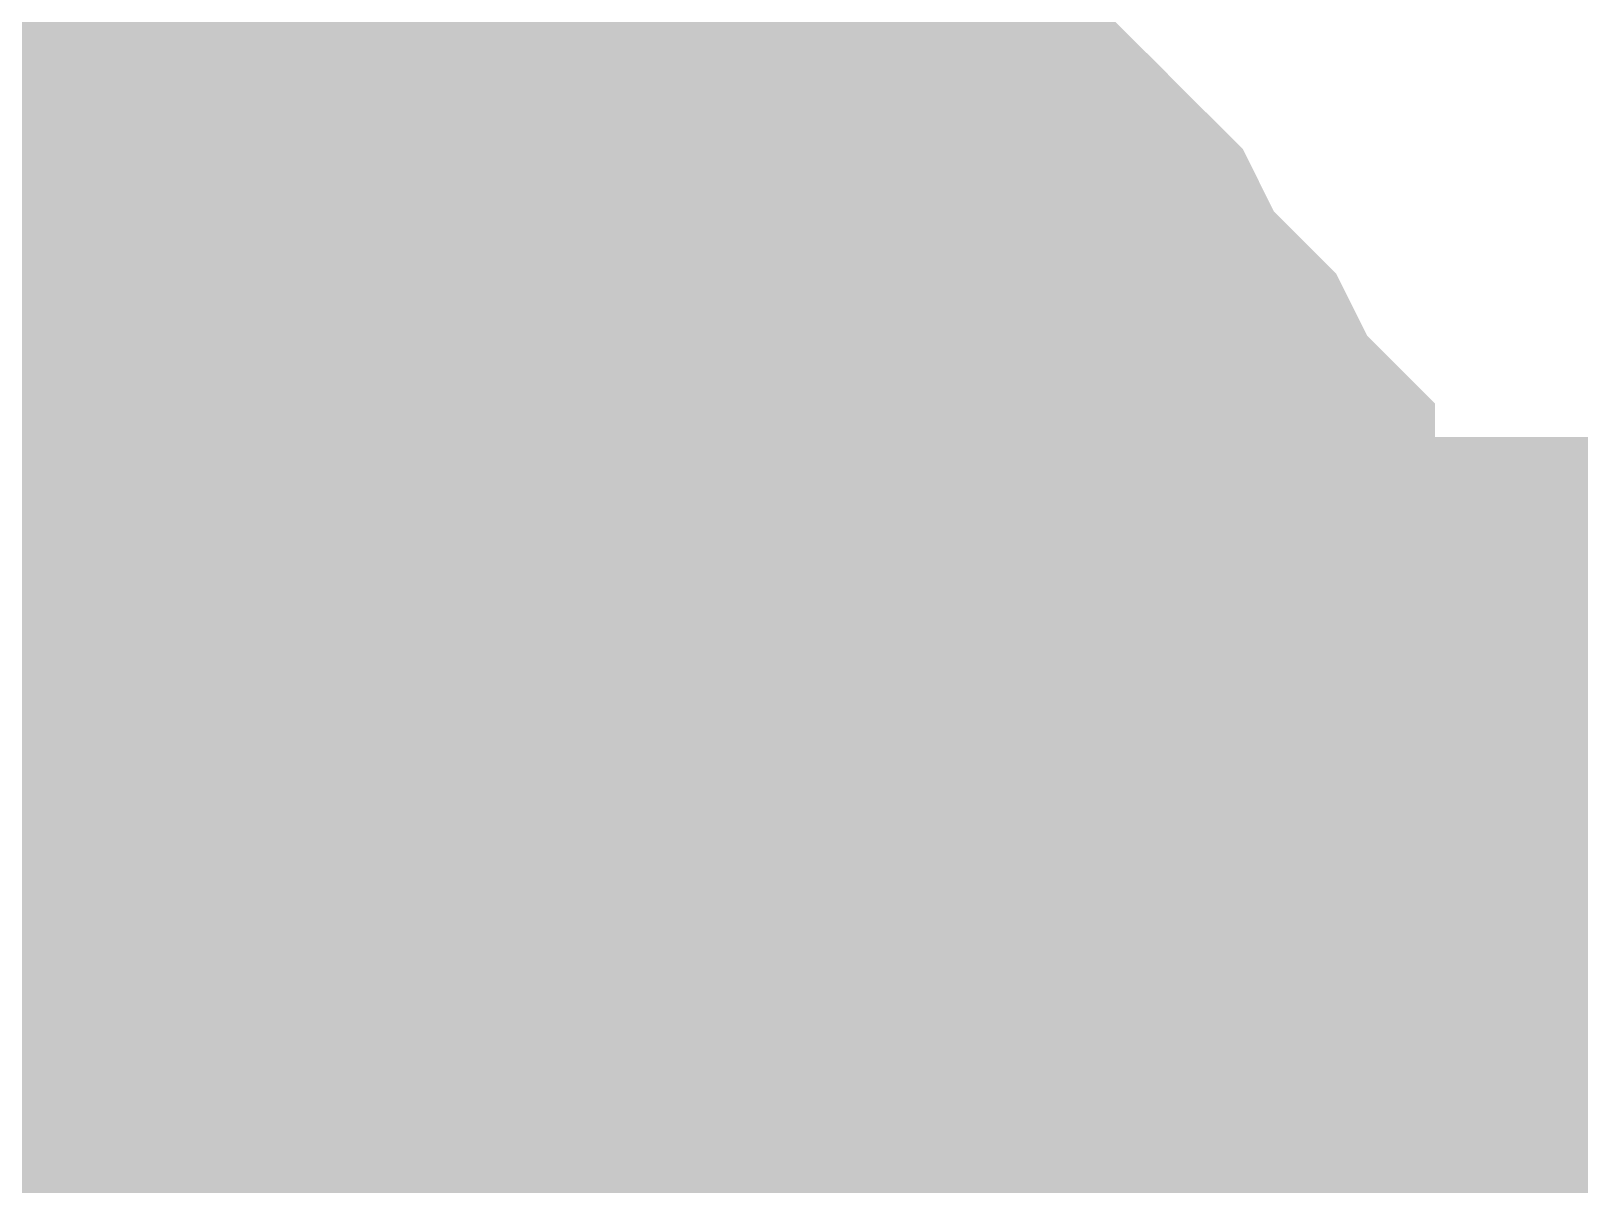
# Model space of a CAD drawing. Header units: inches. Extents: x 0 to 841, y 0 to 594.
# Drawn here: x 309.838 to 310.958, y 217.329 to 218.163 of the extents above; entities that cross this region are included whole.
import ezdxf

# ---------------------------------------------------------------- set-up
doc = ezdxf.new("R2010")
doc.units = ezdxf.units.IN
doc.layers.add('Sheet', color=255, linetype='Continuous')

msp = doc.modelspace()

# ---------------------------------------------------------------- linework, layer by layer
at = {"layer": 'Sheet'}
for points in [[(350.0049, 279.9984, 0.7493, 0.7493, 0), (332.5103, 279.9984, 0.7493, 0.7493, 0), (332.5103, 217.4946, 0.7493, 0.7493, 0), (310.0076, 217.4946, 0.7493, 0.7493, 0)], [(310.0076, 222.4805, 0.7493, 0.7493, 0), (310.0076, 217.4946, 0.7493, 0.7493, 0)], [(309.6483, 218.1683, 0.2997, 0.2997, 0), (309.6932, 218.1908, 0.2997, 0.2997, 0), (309.7156, 218.1908, 0.2997, 0.2997, 0), (309.7605, 218.2132, 0.2997, 0.2997, 0), (309.783, 218.2132, 0.2997, 0.2997, 0), (309.8279, 218.2357, 0.2997, 0.2997, 0), (309.8504, 218.2357, 0.2997, 0.2997, 0), (309.8953, 218.2582, 0.2997, 0.2997, 0), (309.9402, 218.2582, 0.2997, 0.2997, 0), (309.9627, 218.2582, 0.2997, 0.2997, 0), (310.0076, 218.2582, 0.2997, 0.2997, 0)], [(309.6483, 218.1683, 0.2997, 0.2997, 0), (309.6932, 218.1908, 0.2997, 0.2997, 0), (309.7156, 218.1908, 0.2997, 0.2997, 0), (309.7605, 218.2132, 0.2997, 0.2997, 0), (309.783, 218.2132, 0.2997, 0.2997, 0), (309.8279, 218.2357, 0.2997, 0.2997, 0), (309.8504, 218.2357, 0.2997, 0.2997, 0), (309.8953, 218.2582, 0.2997, 0.2997, 0), (309.9402, 218.2582, 0.2997, 0.2997, 0), (309.9627, 218.2582, 0.2997, 0.2997, 0), (310.0076, 218.2582, 0.2997, 0.2997, 0)], [(309.6483, 218.1683, 0.2997, 0.2997, 0), (309.6932, 218.1908, 0.2997, 0.2997, 0), (309.7156, 218.1908, 0.2997, 0.2997, 0), (309.7605, 218.2132, 0.2997, 0.2997, 0), (309.783, 218.2132, 0.2997, 0.2997, 0), (309.8279, 218.2357, 0.2997, 0.2997, 0), (309.8504, 218.2357, 0.2997, 0.2997, 0), (309.8953, 218.2582, 0.2997, 0.2997, 0), (309.9402, 218.2582, 0.2997, 0.2997, 0), (309.9627, 218.2582, 0.2997, 0.2997, 0), (310.0076, 218.2582, 0.2997, 0.2997, 0)], [(310.0076, 218.2582, 0.2997, 0.2997, 0), (310.0076, 218.2582, 0.2997, 0.2997, 0)], [(310.0076, 218.2582, 0.2997, 0.2997, 0), (310.0525, 218.2582, 0.2997, 0.2997, 0), (310.0974, 218.2582, 0.2997, 0.2997, 0), (310.1199, 218.2582, 0.2997, 0.2997, 0), (310.1648, 218.2357, 0.2997, 0.2997, 0), (310.2097, 218.2357, 0.2997, 0.2997, 0), (310.2322, 218.2132, 0.2997, 0.2997, 0), (310.2771, 218.2132, 0.2997, 0.2997, 0), (310.2995, 218.1908, 0.2997, 0.2997, 0), (310.3445, 218.1908, 0.2997, 0.2997, 0), (310.3669, 218.1683, 0.2997, 0.2997, 0), (310.4118, 218.1459, 0.2997, 0.2997, 0), (310.4343, 218.1234, 0.2997, 0.2997, 0), (310.4567, 218.101, 0.2997, 0.2997, 0), (310.5017, 218.0785, 0.2997, 0.2997, 0), (310.5241, 218.056, 0.2997, 0.2997, 0), (310.5466, 218.0336, 0.2997, 0.2997, 0), (310.569, 218.0111, 0.2997, 0.2997, 0), (310.5915, 217.9887, 0.2997, 0.2997, 0), (310.6139, 217.9437, 0.2997, 0.2997, 0), (310.6364, 217.9213, 0.2997, 0.2997, 0), (310.6589, 217.8988, 0.2997, 0.2997, 0), (310.6813, 217.8539, 0.2997, 0.2997, 0), (310.7038, 217.8314, 0.2997, 0.2997, 0), (310.7038, 217.7865, 0.2997, 0.2997, 0), (310.7262, 217.7641, 0.2997, 0.2997, 0), (310.7262, 217.7191, 0.2997, 0.2997, 0), (310.7487, 217.6967, 0.2997, 0.2997, 0), (310.7487, 217.6518, 0.2997, 0.2997, 0), (310.7711, 217.6069, 0.2997, 0.2997, 0), (310.7711, 217.5844, 0.2997, 0.2997, 0), (310.7711, 217.5395, 0.2997, 0.2997, 0), (310.7711, 217.4946, 0.2997, 0.2997, 0)], [(310.0076, 218.2582, 0.2997, 0.2997, 0), (310.0076, 218.2582, 0.2997, 0.2997, 0)], [(310.0076, 218.2582, 0.2997, 0.2997, 0), (310.0525, 218.2582, 0.2997, 0.2997, 0), (310.0974, 218.2582, 0.2997, 0.2997, 0), (310.1199, 218.2582, 0.2997, 0.2997, 0), (310.1648, 218.2357, 0.2997, 0.2997, 0), (310.2097, 218.2357, 0.2997, 0.2997, 0), (310.2322, 218.2132, 0.2997, 0.2997, 0), (310.2771, 218.2132, 0.2997, 0.2997, 0), (310.2995, 218.1908, 0.2997, 0.2997, 0), (310.3445, 218.1908, 0.2997, 0.2997, 0), (310.3669, 218.1683, 0.2997, 0.2997, 0), (310.4118, 218.1459, 0.2997, 0.2997, 0), (310.4343, 218.1234, 0.2997, 0.2997, 0), (310.4567, 218.101, 0.2997, 0.2997, 0), (310.5017, 218.0785, 0.2997, 0.2997, 0), (310.5241, 218.056, 0.2997, 0.2997, 0), (310.5466, 218.0336, 0.2997, 0.2997, 0), (310.569, 218.0111, 0.2997, 0.2997, 0), (310.5915, 217.9887, 0.2997, 0.2997, 0), (310.6139, 217.9437, 0.2997, 0.2997, 0), (310.6364, 217.9213, 0.2997, 0.2997, 0), (310.6589, 217.8988, 0.2997, 0.2997, 0), (310.6813, 217.8539, 0.2997, 0.2997, 0), (310.7038, 217.8314, 0.2997, 0.2997, 0), (310.7038, 217.7865, 0.2997, 0.2997, 0), (310.7262, 217.7641, 0.2997, 0.2997, 0), (310.7262, 217.7191, 0.2997, 0.2997, 0), (310.7487, 217.6967, 0.2997, 0.2997, 0), (310.7487, 217.6518, 0.2997, 0.2997, 0), (310.7711, 217.6069, 0.2997, 0.2997, 0), (310.7711, 217.5844, 0.2997, 0.2997, 0), (310.7711, 217.5395, 0.2997, 0.2997, 0), (310.7711, 217.4946, 0.2997, 0.2997, 0)], [(310.0076, 218.2582, 0.2997, 0.2997, 0), (310.0076, 218.2582, 0.2997, 0.2997, 0)], [(310.0076, 218.2582, 0.2997, 0.2997, 0), (310.0525, 218.2582, 0.2997, 0.2997, 0), (310.0974, 218.2582, 0.2997, 0.2997, 0), (310.1199, 218.2582, 0.2997, 0.2997, 0), (310.1648, 218.2357, 0.2997, 0.2997, 0), (310.2097, 218.2357, 0.2997, 0.2997, 0), (310.2322, 218.2132, 0.2997, 0.2997, 0), (310.2771, 218.2132, 0.2997, 0.2997, 0), (310.2995, 218.1908, 0.2997, 0.2997, 0), (310.3445, 218.1908, 0.2997, 0.2997, 0), (310.3669, 218.1683, 0.2997, 0.2997, 0), (310.4118, 218.1459, 0.2997, 0.2997, 0), (310.4343, 218.1234, 0.2997, 0.2997, 0), (310.4567, 218.101, 0.2997, 0.2997, 0), (310.5017, 218.0785, 0.2997, 0.2997, 0), (310.5241, 218.056, 0.2997, 0.2997, 0), (310.5466, 218.0336, 0.2997, 0.2997, 0), (310.569, 218.0111, 0.2997, 0.2997, 0), (310.5915, 217.9887, 0.2997, 0.2997, 0), (310.6139, 217.9437, 0.2997, 0.2997, 0), (310.6364, 217.9213, 0.2997, 0.2997, 0), (310.6589, 217.8988, 0.2997, 0.2997, 0), (310.6813, 217.8539, 0.2997, 0.2997, 0), (310.7038, 217.8314, 0.2997, 0.2997, 0), (310.7038, 217.7865, 0.2997, 0.2997, 0), (310.7262, 217.7641, 0.2997, 0.2997, 0), (310.7262, 217.7191, 0.2997, 0.2997, 0), (310.7487, 217.6967, 0.2997, 0.2997, 0), (310.7487, 217.6518, 0.2997, 0.2997, 0), (310.7711, 217.6069, 0.2997, 0.2997, 0), (310.7711, 217.5844, 0.2997, 0.2997, 0), (310.7711, 217.5395, 0.2997, 0.2997, 0), (310.7711, 217.4946, 0.2997, 0.2997, 0)], [(310.2771, 218.2132, 0.0991, 0.0991, 0), (310.2995, 218.1908, 0.0991, 0.0991, 0), (310.3445, 218.1908, 0.0991, 0.0991, 0), (310.3669, 218.1683, 0.0991, 0.0991, 0), (310.4118, 218.1459, 0.0991, 0.0991, 0), (310.4343, 218.1234, 0.0991, 0.0991, 0), (310.4567, 218.101, 0.0991, 0.0991, 0), (310.5017, 218.0785, 0.0991, 0.0991, 0), (310.5241, 218.056, 0.0991, 0.0991, 0), (310.5466, 218.0336, 0.0991, 0.0991, 0), (310.569, 218.0111, 0.0991, 0.0991, 0), (310.5915, 217.9887, 0.0991, 0.0991, 0), (310.6139, 217.9437, 0.0991, 0.0991, 0), (310.6364, 217.9213, 0.0991, 0.0991, 0), (310.6589, 217.8988, 0.0991, 0.0991, 0), (310.6813, 217.8539, 0.0991, 0.0991, 0), (310.7038, 217.8314, 0.0991, 0.0991, 0), (310.7038, 217.7865, 0.0991, 0.0991, 0), (310.7262, 217.7641, 0.0991, 0.0991, 0), (310.7262, 217.7191, 0.0991, 0.0991, 0), (310.7487, 217.6967, 0.0991, 0.0991, 0), (310.7487, 217.6518, 0.0991, 0.0991, 0), (310.7711, 217.6069, 0.0991, 0.0991, 0), (310.7711, 217.5844, 0.0991, 0.0991, 0), (310.7711, 217.5395, 0.0991, 0.0991, 0), (310.7711, 217.4946, 0.0991, 0.0991, 0)], [(310.2771, 218.2132, 0.0991, 0.0991, 0), (310.2995, 218.1908, 0.0991, 0.0991, 0), (310.3445, 218.1908, 0.0991, 0.0991, 0), (310.3669, 218.1683, 0.0991, 0.0991, 0), (310.4118, 218.1459, 0.0991, 0.0991, 0), (310.4343, 218.1234, 0.0991, 0.0991, 0), (310.4567, 218.101, 0.0991, 0.0991, 0), (310.5017, 218.0785, 0.0991, 0.0991, 0), (310.5241, 218.056, 0.0991, 0.0991, 0), (310.5466, 218.0336, 0.0991, 0.0991, 0), (310.569, 218.0111, 0.0991, 0.0991, 0), (310.5915, 217.9887, 0.0991, 0.0991, 0), (310.6139, 217.9437, 0.0991, 0.0991, 0), (310.6364, 217.9213, 0.0991, 0.0991, 0), (310.6589, 217.8988, 0.0991, 0.0991, 0), (310.6813, 217.8539, 0.0991, 0.0991, 0), (310.7038, 217.8314, 0.0991, 0.0991, 0), (310.7038, 217.7865, 0.0991, 0.0991, 0), (310.7262, 217.7641, 0.0991, 0.0991, 0), (310.7262, 217.7191, 0.0991, 0.0991, 0), (310.7487, 217.6967, 0.0991, 0.0991, 0), (310.7487, 217.6518, 0.0991, 0.0991, 0), (310.7711, 217.6069, 0.0991, 0.0991, 0), (310.7711, 217.5844, 0.0991, 0.0991, 0), (310.7711, 217.5395, 0.0991, 0.0991, 0), (310.7711, 217.4946, 0.0991, 0.0991, 0)], [(310.2771, 218.2132, 0.0991, 0.0991, 0), (310.2995, 218.1908, 0.0991, 0.0991, 0), (310.3445, 218.1908, 0.0991, 0.0991, 0), (310.3669, 218.1683, 0.0991, 0.0991, 0), (310.4118, 218.1459, 0.0991, 0.0991, 0), (310.4343, 218.1234, 0.0991, 0.0991, 0), (310.4567, 218.101, 0.0991, 0.0991, 0), (310.5017, 218.0785, 0.0991, 0.0991, 0), (310.5241, 218.056, 0.0991, 0.0991, 0), (310.5466, 218.0336, 0.0991, 0.0991, 0), (310.569, 218.0111, 0.0991, 0.0991, 0), (310.5915, 217.9887, 0.0991, 0.0991, 0), (310.6139, 217.9437, 0.0991, 0.0991, 0), (310.6364, 217.9213, 0.0991, 0.0991, 0), (310.6589, 217.8988, 0.0991, 0.0991, 0), (310.6813, 217.8539, 0.0991, 0.0991, 0), (310.7038, 217.8314, 0.0991, 0.0991, 0), (310.7038, 217.7865, 0.0991, 0.0991, 0), (310.7262, 217.7641, 0.0991, 0.0991, 0), (310.7262, 217.7191, 0.0991, 0.0991, 0), (310.7487, 217.6967, 0.0991, 0.0991, 0), (310.7487, 217.6518, 0.0991, 0.0991, 0), (310.7711, 217.6069, 0.0991, 0.0991, 0), (310.7711, 217.5844, 0.0991, 0.0991, 0), (310.7711, 217.5395, 0.0991, 0.0991, 0), (310.7711, 217.4946, 0.0991, 0.0991, 0)], [(309.6707, 217.8539, 0.2997, 0.2997, 0), (309.6932, 217.8764, 0.2997, 0.2997, 0), (309.7156, 217.8988, 0.2997, 0.2997, 0), (309.7381, 217.8988, 0.2997, 0.2997, 0), (309.7605, 217.9213, 0.2997, 0.2997, 0), (309.783, 217.9213, 0.2997, 0.2997, 0), (309.8055, 217.9437, 0.2997, 0.2997, 0), (309.8279, 217.9437, 0.2997, 0.2997, 0), (309.8279, 217.9662, 0.2997, 0.2997, 0), (309.8728, 217.9662, 0.2997, 0.2997, 0), (309.8953, 217.9662, 0.2997, 0.2997, 0), (309.9178, 217.9887, 0.2997, 0.2997, 0), (309.9402, 217.9887, 0.2997, 0.2997, 0), (309.9627, 217.9887, 0.2997, 0.2997, 0), (309.9851, 217.9887, 0.2997, 0.2997, 0), (310.0076, 217.9887, 0.2997, 0.2997, 0)], [(309.6707, 217.8539, 0.2997, 0.2997, 0), (309.6932, 217.8764, 0.2997, 0.2997, 0), (309.7156, 217.8988, 0.2997, 0.2997, 0), (309.7381, 217.8988, 0.2997, 0.2997, 0), (309.7605, 217.9213, 0.2997, 0.2997, 0), (309.783, 217.9213, 0.2997, 0.2997, 0), (309.8055, 217.9437, 0.2997, 0.2997, 0), (309.8279, 217.9437, 0.2997, 0.2997, 0), (309.8279, 217.9662, 0.2997, 0.2997, 0), (309.8728, 217.9662, 0.2997, 0.2997, 0), (309.8953, 217.9662, 0.2997, 0.2997, 0), (309.9178, 217.9887, 0.2997, 0.2997, 0), (309.9402, 217.9887, 0.2997, 0.2997, 0), (309.9627, 217.9887, 0.2997, 0.2997, 0), (309.9851, 217.9887, 0.2997, 0.2997, 0), (310.0076, 217.9887, 0.2997, 0.2997, 0)], [(309.6707, 217.8539, 0.2997, 0.2997, 0), (309.6932, 217.8764, 0.2997, 0.2997, 0), (309.7156, 217.8988, 0.2997, 0.2997, 0), (309.7381, 217.8988, 0.2997, 0.2997, 0), (309.7605, 217.9213, 0.2997, 0.2997, 0), (309.783, 217.9213, 0.2997, 0.2997, 0), (309.8055, 217.9437, 0.2997, 0.2997, 0), (309.8279, 217.9437, 0.2997, 0.2997, 0), (309.8279, 217.9662, 0.2997, 0.2997, 0), (309.8728, 217.9662, 0.2997, 0.2997, 0), (309.8953, 217.9662, 0.2997, 0.2997, 0), (309.9178, 217.9887, 0.2997, 0.2997, 0), (309.9402, 217.9887, 0.2997, 0.2997, 0), (309.9627, 217.9887, 0.2997, 0.2997, 0), (309.9851, 217.9887, 0.2997, 0.2997, 0), (310.0076, 217.9887, 0.2997, 0.2997, 0)], [(310.0076, 217.9887, 0.2997, 0.2997, 0), (310.0076, 217.9887, 0.2997, 0.2997, 0)], [(310.0076, 217.9887, 0.2997, 0.2997, 0), (310.03, 217.9887, 0.2997, 0.2997, 0), (310.0525, 217.9887, 0.2997, 0.2997, 0), (310.0974, 217.9887, 0.2997, 0.2997, 0), (310.1199, 217.9887, 0.2997, 0.2997, 0), (310.1423, 217.9662, 0.2997, 0.2997, 0), (310.1648, 217.9662, 0.2997, 0.2997, 0), (310.1872, 217.9662, 0.2997, 0.2997, 0), (310.2097, 217.9437, 0.2997, 0.2997, 0), (310.2322, 217.9437, 0.2997, 0.2997, 0), (310.2546, 217.9213, 0.2997, 0.2997, 0), (310.2771, 217.9213, 0.2997, 0.2997, 0), (310.2995, 217.8988, 0.2997, 0.2997, 0), (310.322, 217.8988, 0.2997, 0.2997, 0), (310.3445, 217.8764, 0.2997, 0.2997, 0), (310.3669, 217.8539, 0.2997, 0.2997, 0), (310.3669, 217.8539, 0.2997, 0.2997, 0), (310.3894, 217.8314, 0.2997, 0.2997, 0), (310.4118, 217.809, 0.2997, 0.2997, 0), (310.4343, 217.7865, 0.2997, 0.2997, 0), (310.4343, 217.7641, 0.2997, 0.2997, 0), (310.4567, 217.7416, 0.2997, 0.2997, 0), (310.4567, 217.7191, 0.2997, 0.2997, 0), (310.4792, 217.6967, 0.2997, 0.2997, 0), (310.4792, 217.6742, 0.2997, 0.2997, 0), (310.5017, 217.6742, 0.2997, 0.2997, 0), (310.5017, 217.6293, 0.2997, 0.2997, 0), (310.5017, 217.6069, 0.2997, 0.2997, 0), (310.5241, 217.5844, 0.2997, 0.2997, 0), (310.5241, 217.5619, 0.2997, 0.2997, 0), (310.5241, 217.5395, 0.2997, 0.2997, 0), (310.5241, 217.517, 0.2997, 0.2997, 0), (310.5241, 217.4946, 0.2997, 0.2997, 0)], [(310.0076, 217.9887, 0.2997, 0.2997, 0), (310.0076, 217.9887, 0.2997, 0.2997, 0)], [(310.0076, 217.9887, 0.2997, 0.2997, 0), (310.03, 217.9887, 0.2997, 0.2997, 0), (310.0525, 217.9887, 0.2997, 0.2997, 0), (310.0974, 217.9887, 0.2997, 0.2997, 0), (310.1199, 217.9887, 0.2997, 0.2997, 0), (310.1423, 217.9662, 0.2997, 0.2997, 0), (310.1648, 217.9662, 0.2997, 0.2997, 0), (310.1872, 217.9662, 0.2997, 0.2997, 0), (310.2097, 217.9437, 0.2997, 0.2997, 0), (310.2322, 217.9437, 0.2997, 0.2997, 0), (310.2546, 217.9213, 0.2997, 0.2997, 0), (310.2771, 217.9213, 0.2997, 0.2997, 0), (310.2995, 217.8988, 0.2997, 0.2997, 0), (310.322, 217.8988, 0.2997, 0.2997, 0), (310.3445, 217.8764, 0.2997, 0.2997, 0), (310.3669, 217.8539, 0.2997, 0.2997, 0), (310.3669, 217.8539, 0.2997, 0.2997, 0), (310.3894, 217.8314, 0.2997, 0.2997, 0), (310.4118, 217.809, 0.2997, 0.2997, 0), (310.4343, 217.7865, 0.2997, 0.2997, 0), (310.4343, 217.7641, 0.2997, 0.2997, 0), (310.4567, 217.7416, 0.2997, 0.2997, 0), (310.4567, 217.7191, 0.2997, 0.2997, 0), (310.4792, 217.6967, 0.2997, 0.2997, 0), (310.4792, 217.6742, 0.2997, 0.2997, 0), (310.5017, 217.6742, 0.2997, 0.2997, 0), (310.5017, 217.6293, 0.2997, 0.2997, 0), (310.5017, 217.6069, 0.2997, 0.2997, 0), (310.5241, 217.5844, 0.2997, 0.2997, 0), (310.5241, 217.5619, 0.2997, 0.2997, 0), (310.5241, 217.5395, 0.2997, 0.2997, 0), (310.5241, 217.517, 0.2997, 0.2997, 0), (310.5241, 217.4946, 0.2997, 0.2997, 0)], [(310.0076, 217.9887, 0.2997, 0.2997, 0), (310.0076, 217.9887, 0.2997, 0.2997, 0)], [(310.0076, 217.9887, 0.2997, 0.2997, 0), (310.03, 217.9887, 0.2997, 0.2997, 0), (310.0525, 217.9887, 0.2997, 0.2997, 0), (310.0974, 217.9887, 0.2997, 0.2997, 0), (310.1199, 217.9887, 0.2997, 0.2997, 0), (310.1423, 217.9662, 0.2997, 0.2997, 0), (310.1648, 217.9662, 0.2997, 0.2997, 0), (310.1872, 217.9662, 0.2997, 0.2997, 0), (310.2097, 217.9437, 0.2997, 0.2997, 0), (310.2322, 217.9437, 0.2997, 0.2997, 0), (310.2546, 217.9213, 0.2997, 0.2997, 0), (310.2771, 217.9213, 0.2997, 0.2997, 0), (310.2995, 217.8988, 0.2997, 0.2997, 0), (310.322, 217.8988, 0.2997, 0.2997, 0), (310.3445, 217.8764, 0.2997, 0.2997, 0), (310.3669, 217.8539, 0.2997, 0.2997, 0), (310.3669, 217.8539, 0.2997, 0.2997, 0), (310.3894, 217.8314, 0.2997, 0.2997, 0), (310.4118, 217.809, 0.2997, 0.2997, 0), (310.4343, 217.7865, 0.2997, 0.2997, 0), (310.4343, 217.7641, 0.2997, 0.2997, 0), (310.4567, 217.7416, 0.2997, 0.2997, 0), (310.4567, 217.7191, 0.2997, 0.2997, 0), (310.4792, 217.6967, 0.2997, 0.2997, 0), (310.4792, 217.6742, 0.2997, 0.2997, 0), (310.5017, 217.6742, 0.2997, 0.2997, 0), (310.5017, 217.6293, 0.2997, 0.2997, 0), (310.5017, 217.6069, 0.2997, 0.2997, 0), (310.5241, 217.5844, 0.2997, 0.2997, 0), (310.5241, 217.5619, 0.2997, 0.2997, 0), (310.5241, 217.5395, 0.2997, 0.2997, 0), (310.5241, 217.517, 0.2997, 0.2997, 0), (310.5241, 217.4946, 0.2997, 0.2997, 0)], [(309.783, 217.9213, 0.0991, 0.0991, 0), (309.8055, 217.9437, 0.0991, 0.0991, 0), (309.8279, 217.9437, 0.0991, 0.0991, 0), (309.8279, 217.9662, 0.0991, 0.0991, 0), (309.8728, 217.9662, 0.0991, 0.0991, 0), (309.8953, 217.9662, 0.0991, 0.0991, 0), (309.9178, 217.9887, 0.0991, 0.0991, 0), (309.9402, 217.9887, 0.0991, 0.0991, 0), (309.9627, 217.9887, 0.0991, 0.0991, 0), (309.9851, 217.9887, 0.0991, 0.0991, 0), (310.0076, 217.9887, 0.0991, 0.0991, 0)], [(309.783, 217.9213, 0.0991, 0.0991, 0), (309.8055, 217.9437, 0.0991, 0.0991, 0), (309.8279, 217.9437, 0.0991, 0.0991, 0), (309.8279, 217.9662, 0.0991, 0.0991, 0), (309.8728, 217.9662, 0.0991, 0.0991, 0), (309.8953, 217.9662, 0.0991, 0.0991, 0), (309.9178, 217.9887, 0.0991, 0.0991, 0), (309.9402, 217.9887, 0.0991, 0.0991, 0), (309.9627, 217.9887, 0.0991, 0.0991, 0), (309.9851, 217.9887, 0.0991, 0.0991, 0), (310.0076, 217.9887, 0.0991, 0.0991, 0)], [(309.783, 217.9213, 0.0991, 0.0991, 0), (309.8055, 217.9437, 0.0991, 0.0991, 0), (309.8279, 217.9437, 0.0991, 0.0991, 0), (309.8279, 217.9662, 0.0991, 0.0991, 0), (309.8728, 217.9662, 0.0991, 0.0991, 0), (309.8953, 217.9662, 0.0991, 0.0991, 0), (309.9178, 217.9887, 0.0991, 0.0991, 0), (309.9402, 217.9887, 0.0991, 0.0991, 0), (309.9627, 217.9887, 0.0991, 0.0991, 0), (309.9851, 217.9887, 0.0991, 0.0991, 0), (310.0076, 217.9887, 0.0991, 0.0991, 0)], [(310.0076, 217.9887, 0.0991, 0.0991, 0), (310.0076, 217.9887, 0.0991, 0.0991, 0)], [(310.0076, 217.9887, 0.0991, 0.0991, 0), (310.03, 217.9887, 0.0991, 0.0991, 0), (310.0525, 217.9887, 0.0991, 0.0991, 0), (310.0974, 217.9887, 0.0991, 0.0991, 0), (310.1199, 217.9887, 0.0991, 0.0991, 0), (310.1423, 217.9662, 0.0991, 0.0991, 0), (310.1648, 217.9662, 0.0991, 0.0991, 0), (310.1872, 217.9662, 0.0991, 0.0991, 0), (310.2097, 217.9437, 0.0991, 0.0991, 0), (310.2322, 217.9437, 0.0991, 0.0991, 0), (310.2546, 217.9213, 0.0991, 0.0991, 0), (310.2771, 217.9213, 0.0991, 0.0991, 0), (310.2995, 217.8988, 0.0991, 0.0991, 0), (310.322, 217.8988, 0.0991, 0.0991, 0), (310.3445, 217.8764, 0.0991, 0.0991, 0), (310.3669, 217.8539, 0.0991, 0.0991, 0), (310.3669, 217.8539, 0.0991, 0.0991, 0), (310.3894, 217.8314, 0.0991, 0.0991, 0), (310.4118, 217.809, 0.0991, 0.0991, 0), (310.4343, 217.7865, 0.0991, 0.0991, 0), (310.4343, 217.7641, 0.0991, 0.0991, 0), (310.4567, 217.7416, 0.0991, 0.0991, 0), (310.4567, 217.7191, 0.0991, 0.0991, 0), (310.4792, 217.6967, 0.0991, 0.0991, 0), (310.4792, 217.6742, 0.0991, 0.0991, 0), (310.5017, 217.6742, 0.0991, 0.0991, 0), (310.5017, 217.6293, 0.0991, 0.0991, 0), (310.5017, 217.6069, 0.0991, 0.0991, 0), (310.5241, 217.5844, 0.0991, 0.0991, 0), (310.5241, 217.5619, 0.0991, 0.0991, 0), (310.5241, 217.5395, 0.0991, 0.0991, 0), (310.5241, 217.517, 0.0991, 0.0991, 0), (310.5241, 217.4946, 0.0991, 0.0991, 0)], [(310.0076, 217.9887, 0.0991, 0.0991, 0), (310.0076, 217.9887, 0.0991, 0.0991, 0)], [(310.0076, 217.9887, 0.0991, 0.0991, 0), (310.03, 217.9887, 0.0991, 0.0991, 0), (310.0525, 217.9887, 0.0991, 0.0991, 0), (310.0974, 217.9887, 0.0991, 0.0991, 0), (310.1199, 217.9887, 0.0991, 0.0991, 0), (310.1423, 217.9662, 0.0991, 0.0991, 0), (310.1648, 217.9662, 0.0991, 0.0991, 0), (310.1872, 217.9662, 0.0991, 0.0991, 0), (310.2097, 217.9437, 0.0991, 0.0991, 0), (310.2322, 217.9437, 0.0991, 0.0991, 0), (310.2546, 217.9213, 0.0991, 0.0991, 0), (310.2771, 217.9213, 0.0991, 0.0991, 0), (310.2995, 217.8988, 0.0991, 0.0991, 0), (310.322, 217.8988, 0.0991, 0.0991, 0), (310.3445, 217.8764, 0.0991, 0.0991, 0), (310.3669, 217.8539, 0.0991, 0.0991, 0), (310.3669, 217.8539, 0.0991, 0.0991, 0), (310.3894, 217.8314, 0.0991, 0.0991, 0), (310.4118, 217.809, 0.0991, 0.0991, 0), (310.4343, 217.7865, 0.0991, 0.0991, 0), (310.4343, 217.7641, 0.0991, 0.0991, 0), (310.4567, 217.7416, 0.0991, 0.0991, 0), (310.4567, 217.7191, 0.0991, 0.0991, 0), (310.4792, 217.6967, 0.0991, 0.0991, 0), (310.4792, 217.6742, 0.0991, 0.0991, 0), (310.5017, 217.6742, 0.0991, 0.0991, 0), (310.5017, 217.6293, 0.0991, 0.0991, 0), (310.5017, 217.6069, 0.0991, 0.0991, 0), (310.5241, 217.5844, 0.0991, 0.0991, 0), (310.5241, 217.5619, 0.0991, 0.0991, 0), (310.5241, 217.5395, 0.0991, 0.0991, 0), (310.5241, 217.517, 0.0991, 0.0991, 0), (310.5241, 217.4946, 0.0991, 0.0991, 0)], [(310.0076, 217.9887, 0.0991, 0.0991, 0), (310.0076, 217.9887, 0.0991, 0.0991, 0)], [(310.0076, 217.9887, 0.0991, 0.0991, 0), (310.03, 217.9887, 0.0991, 0.0991, 0), (310.0525, 217.9887, 0.0991, 0.0991, 0), (310.0974, 217.9887, 0.0991, 0.0991, 0), (310.1199, 217.9887, 0.0991, 0.0991, 0), (310.1423, 217.9662, 0.0991, 0.0991, 0), (310.1648, 217.9662, 0.0991, 0.0991, 0), (310.1872, 217.9662, 0.0991, 0.0991, 0), (310.2097, 217.9437, 0.0991, 0.0991, 0), (310.2322, 217.9437, 0.0991, 0.0991, 0), (310.2546, 217.9213, 0.0991, 0.0991, 0), (310.2771, 217.9213, 0.0991, 0.0991, 0), (310.2995, 217.8988, 0.0991, 0.0991, 0), (310.322, 217.8988, 0.0991, 0.0991, 0), (310.3445, 217.8764, 0.0991, 0.0991, 0), (310.3669, 217.8539, 0.0991, 0.0991, 0), (310.3669, 217.8539, 0.0991, 0.0991, 0), (310.3894, 217.8314, 0.0991, 0.0991, 0), (310.4118, 217.809, 0.0991, 0.0991, 0), (310.4343, 217.7865, 0.0991, 0.0991, 0), (310.4343, 217.7641, 0.0991, 0.0991, 0), (310.4567, 217.7416, 0.0991, 0.0991, 0), (310.4567, 217.7191, 0.0991, 0.0991, 0), (310.4792, 217.6967, 0.0991, 0.0991, 0), (310.4792, 217.6742, 0.0991, 0.0991, 0), (310.5017, 217.6742, 0.0991, 0.0991, 0), (310.5017, 217.6293, 0.0991, 0.0991, 0), (310.5017, 217.6069, 0.0991, 0.0991, 0), (310.5241, 217.5844, 0.0991, 0.0991, 0), (310.5241, 217.5619, 0.0991, 0.0991, 0), (310.5241, 217.5395, 0.0991, 0.0991, 0), (310.5241, 217.517, 0.0991, 0.0991, 0), (310.5241, 217.4946, 0.0991, 0.0991, 0)], [(310.0076, 217.4946, 0.7493, 0.7493, 0), (305.022, 217.4946, 0.7493, 0.7493, 0)], [(310.5241, 217.4946, 0.2997, 0.2997, 0), (310.5241, 217.4721, 0.2997, 0.2997, 0), (310.5241, 217.4496, 0.2997, 0.2997, 0), (310.5241, 217.4047, 0.2997, 0.2997, 0), (310.5241, 217.3823, 0.2997, 0.2997, 0), (310.5017, 217.3598, 0.2997, 0.2997, 0), (310.5017, 217.3373, 0.2997, 0.2997, 0), (310.5017, 217.3149, 0.2997, 0.2997, 0), (310.4792, 217.2924, 0.2997, 0.2997, 0), (310.4792, 217.27, 0.2997, 0.2997, 0), (310.4567, 217.2475, 0.2997, 0.2997, 0), (310.4567, 217.225, 0.2997, 0.2997, 0), (310.4343, 217.2026, 0.2997, 0.2997, 0), (310.4343, 217.1801, 0.2997, 0.2997, 0), (310.4118, 217.1577, 0.2997, 0.2997, 0)], [(310.5241, 217.4946, 0.2997, 0.2997, 0), (310.5241, 217.4721, 0.2997, 0.2997, 0), (310.5241, 217.4496, 0.2997, 0.2997, 0), (310.5241, 217.4047, 0.2997, 0.2997, 0), (310.5241, 217.3823, 0.2997, 0.2997, 0), (310.5017, 217.3598, 0.2997, 0.2997, 0), (310.5017, 217.3373, 0.2997, 0.2997, 0), (310.5017, 217.3149, 0.2997, 0.2997, 0), (310.4792, 217.2924, 0.2997, 0.2997, 0), (310.4792, 217.27, 0.2997, 0.2997, 0), (310.4567, 217.2475, 0.2997, 0.2997, 0), (310.4567, 217.225, 0.2997, 0.2997, 0), (310.4343, 217.2026, 0.2997, 0.2997, 0), (310.4343, 217.1801, 0.2997, 0.2997, 0), (310.4118, 217.1577, 0.2997, 0.2997, 0)], [(310.5241, 217.4946, 0.2997, 0.2997, 0), (310.5241, 217.4721, 0.2997, 0.2997, 0), (310.5241, 217.4496, 0.2997, 0.2997, 0), (310.5241, 217.4047, 0.2997, 0.2997, 0), (310.5241, 217.3823, 0.2997, 0.2997, 0), (310.5017, 217.3598, 0.2997, 0.2997, 0), (310.5017, 217.3373, 0.2997, 0.2997, 0), (310.5017, 217.3149, 0.2997, 0.2997, 0), (310.4792, 217.2924, 0.2997, 0.2997, 0), (310.4792, 217.27, 0.2997, 0.2997, 0), (310.4567, 217.2475, 0.2997, 0.2997, 0), (310.4567, 217.225, 0.2997, 0.2997, 0), (310.4343, 217.2026, 0.2997, 0.2997, 0), (310.4343, 217.1801, 0.2997, 0.2997, 0), (310.4118, 217.1577, 0.2997, 0.2997, 0)], [(310.5241, 217.4946, 0.2997, 0.2997, 0), (310.5241, 217.4946, 0.2997, 0.2997, 0), (310.5241, 217.4946, 0.2997, 0.2997, 0), (310.5241, 217.4946, 0.2997, 0.2997, 0), (310.5241, 217.4946, 0.2997, 0.2997, 0), (310.5241, 217.4946, 0.2997, 0.2997, 0), (310.5241, 217.4946, 0.2997, 0.2997, 0), (310.5241, 217.4946, 0.2997, 0.2997, 0), (310.5241, 217.4946, 0.2997, 0.2997, 0), (310.5241, 217.4946, 0.2997, 0.2997, 0), (310.5241, 217.4946, 0.2997, 0.2997, 0), (310.5241, 217.4946, 0.2997, 0.2997, 0), (310.5241, 217.4946, 0.2997, 0.2997, 0), (310.5241, 217.4946, 0.2997, 0.2997, 0), (310.5241, 217.4946, 0.2997, 0.2997, 0), (310.5241, 217.4946, 0.2997, 0.2997, 0), (310.5241, 217.4946, 0.2997, 0.2997, 0), (310.5241, 217.4946, 0.2997, 0.2997, 0), (310.5241, 217.4946, 0.2997, 0.2997, 0), (310.5241, 217.4946, 0.2997, 0.2997, 0), (310.5241, 217.4946, 0.2997, 0.2997, 0), (310.5241, 217.4946, 0.2997, 0.2997, 0), (310.5241, 217.4946, 0.2997, 0.2997, 0), (310.5241, 217.4946, 0.2997, 0.2997, 0), (310.5241, 217.4946, 0.2997, 0.2997, 0), (310.5241, 217.4946, 0.2997, 0.2997, 0), (310.5241, 217.4946, 0.2997, 0.2997, 0), (310.5241, 217.4946, 0.2997, 0.2997, 0), (310.5241, 217.4946, 0.2997, 0.2997, 0), (310.5241, 217.4946, 0.2997, 0.2997, 0), (310.5241, 217.4946, 0.2997, 0.2997, 0), (310.5241, 217.4946, 0.2997, 0.2997, 0), (310.5241, 217.4946, 0.2997, 0.2997, 0)], [(310.5241, 217.4946, 0.2997, 0.2997, 0), (310.5241, 217.4946, 0.2997, 0.2997, 0)], [(310.5241, 217.4946, 0.2997, 0.2997, 0), (310.5241, 217.4946, 0.2997, 0.2997, 0), (310.5241, 217.4946, 0.2997, 0.2997, 0), (310.5241, 217.4946, 0.2997, 0.2997, 0), (310.5241, 217.4946, 0.2997, 0.2997, 0), (310.5241, 217.4946, 0.2997, 0.2997, 0), (310.5241, 217.4946, 0.2997, 0.2997, 0), (310.5241, 217.4946, 0.2997, 0.2997, 0), (310.5241, 217.4946, 0.2997, 0.2997, 0), (310.5241, 217.4946, 0.2997, 0.2997, 0), (310.5241, 217.4946, 0.2997, 0.2997, 0), (310.5241, 217.4946, 0.2997, 0.2997, 0), (310.5241, 217.4946, 0.2997, 0.2997, 0), (310.5241, 217.4946, 0.2997, 0.2997, 0), (310.5241, 217.4946, 0.2997, 0.2997, 0), (310.5241, 217.4946, 0.2997, 0.2997, 0), (310.5241, 217.4946, 0.2997, 0.2997, 0), (310.5241, 217.4946, 0.2997, 0.2997, 0), (310.5241, 217.4946, 0.2997, 0.2997, 0), (310.5241, 217.4946, 0.2997, 0.2997, 0), (310.5241, 217.4946, 0.2997, 0.2997, 0), (310.5241, 217.4946, 0.2997, 0.2997, 0), (310.5241, 217.4946, 0.2997, 0.2997, 0), (310.5241, 217.4946, 0.2997, 0.2997, 0), (310.5241, 217.4946, 0.2997, 0.2997, 0), (310.5241, 217.4946, 0.2997, 0.2997, 0), (310.5241, 217.4946, 0.2997, 0.2997, 0), (310.5241, 217.4946, 0.2997, 0.2997, 0), (310.5241, 217.4946, 0.2997, 0.2997, 0), (310.5241, 217.4946, 0.2997, 0.2997, 0), (310.5241, 217.4946, 0.2997, 0.2997, 0), (310.5241, 217.4946, 0.2997, 0.2997, 0), (310.5241, 217.4946, 0.2997, 0.2997, 0)], [(310.5241, 217.4946, 0.2997, 0.2997, 0), (310.5241, 217.4946, 0.2997, 0.2997, 0)], [(310.5241, 217.4946, 0.2997, 0.2997, 0), (310.5241, 217.4946, 0.2997, 0.2997, 0), (310.5241, 217.4946, 0.2997, 0.2997, 0), (310.5241, 217.4946, 0.2997, 0.2997, 0), (310.5241, 217.4946, 0.2997, 0.2997, 0), (310.5241, 217.4946, 0.2997, 0.2997, 0), (310.5241, 217.4946, 0.2997, 0.2997, 0), (310.5241, 217.4946, 0.2997, 0.2997, 0), (310.5241, 217.4946, 0.2997, 0.2997, 0), (310.5241, 217.4946, 0.2997, 0.2997, 0), (310.5241, 217.4946, 0.2997, 0.2997, 0), (310.5241, 217.4946, 0.2997, 0.2997, 0), (310.5241, 217.4946, 0.2997, 0.2997, 0), (310.5241, 217.4946, 0.2997, 0.2997, 0), (310.5241, 217.4946, 0.2997, 0.2997, 0), (310.5241, 217.4946, 0.2997, 0.2997, 0), (310.5241, 217.4946, 0.2997, 0.2997, 0), (310.5241, 217.4946, 0.2997, 0.2997, 0), (310.5241, 217.4946, 0.2997, 0.2997, 0), (310.5241, 217.4946, 0.2997, 0.2997, 0), (310.5241, 217.4946, 0.2997, 0.2997, 0), (310.5241, 217.4946, 0.2997, 0.2997, 0), (310.5241, 217.4946, 0.2997, 0.2997, 0), (310.5241, 217.4946, 0.2997, 0.2997, 0), (310.5241, 217.4946, 0.2997, 0.2997, 0), (310.5241, 217.4946, 0.2997, 0.2997, 0), (310.5241, 217.4946, 0.2997, 0.2997, 0), (310.5241, 217.4946, 0.2997, 0.2997, 0), (310.5241, 217.4946, 0.2997, 0.2997, 0), (310.5241, 217.4946, 0.2997, 0.2997, 0), (310.5241, 217.4946, 0.2997, 0.2997, 0), (310.5241, 217.4946, 0.2997, 0.2997, 0), (310.5241, 217.4946, 0.2997, 0.2997, 0)], [(310.5241, 217.4946, 0.2997, 0.2997, 0), (310.5241, 217.4946, 0.2997, 0.2997, 0)], [(310.7711, 217.4946, 0.2997, 0.2997, 0), (310.7711, 217.4496, 0.2997, 0.2997, 0), (310.7711, 217.4047, 0.2997, 0.2997, 0), (310.7711, 217.3823, 0.2997, 0.2997, 0), (310.7487, 217.3373, 0.2997, 0.2997, 0), (310.7487, 217.2924, 0.2997, 0.2997, 0), (310.7262, 217.27, 0.2997, 0.2997, 0), (310.7262, 217.225, 0.2997, 0.2997, 0), (310.7038, 217.2026, 0.2997, 0.2997, 0), (310.7038, 217.1577, 0.2997, 0.2997, 0)], [(310.7711, 217.4946, 0.2997, 0.2997, 0), (310.7711, 217.4496, 0.2997, 0.2997, 0), (310.7711, 217.4047, 0.2997, 0.2997, 0), (310.7711, 217.3823, 0.2997, 0.2997, 0), (310.7487, 217.3373, 0.2997, 0.2997, 0), (310.7487, 217.2924, 0.2997, 0.2997, 0), (310.7262, 217.27, 0.2997, 0.2997, 0), (310.7262, 217.225, 0.2997, 0.2997, 0), (310.7038, 217.2026, 0.2997, 0.2997, 0), (310.7038, 217.1577, 0.2997, 0.2997, 0)], [(310.7711, 217.4946, 0.2997, 0.2997, 0), (310.7711, 217.4496, 0.2997, 0.2997, 0), (310.7711, 217.4047, 0.2997, 0.2997, 0), (310.7711, 217.3823, 0.2997, 0.2997, 0), (310.7487, 217.3373, 0.2997, 0.2997, 0), (310.7487, 217.2924, 0.2997, 0.2997, 0), (310.7262, 217.27, 0.2997, 0.2997, 0), (310.7262, 217.225, 0.2997, 0.2997, 0), (310.7038, 217.2026, 0.2997, 0.2997, 0), (310.7038, 217.1577, 0.2997, 0.2997, 0)], [(310.7711, 217.4946, 0.2997, 0.2997, 0), (310.7711, 217.4946, 0.2997, 0.2997, 0), (310.7711, 217.4946, 0.2997, 0.2997, 0), (310.7711, 217.4946, 0.2997, 0.2997, 0), (310.7711, 217.4946, 0.2997, 0.2997, 0), (310.7711, 217.4946, 0.2997, 0.2997, 0), (310.7711, 217.4946, 0.2997, 0.2997, 0), (310.7711, 217.4946, 0.2997, 0.2997, 0), (310.7711, 217.4946, 0.2997, 0.2997, 0), (310.7711, 217.4946, 0.2997, 0.2997, 0), (310.7711, 217.4946, 0.2997, 0.2997, 0), (310.7711, 217.4946, 0.2997, 0.2997, 0), (310.7711, 217.4946, 0.2997, 0.2997, 0), (310.7711, 217.4946, 0.2997, 0.2997, 0), (310.7711, 217.4946, 0.2997, 0.2997, 0), (310.7711, 217.4946, 0.2997, 0.2997, 0), (310.7711, 217.4946, 0.2997, 0.2997, 0), (310.7711, 217.4946, 0.2997, 0.2997, 0), (310.7711, 217.4946, 0.2997, 0.2997, 0), (310.7711, 217.4946, 0.2997, 0.2997, 0), (310.7711, 217.4946, 0.2997, 0.2997, 0), (310.7711, 217.4946, 0.2997, 0.2997, 0), (310.7711, 217.4946, 0.2997, 0.2997, 0), (310.7711, 217.4946, 0.2997, 0.2997, 0), (310.7711, 217.4946, 0.2997, 0.2997, 0), (310.7711, 217.4946, 0.2997, 0.2997, 0), (310.7711, 217.4946, 0.2997, 0.2997, 0), (310.7711, 217.4946, 0.2997, 0.2997, 0), (310.7711, 217.4946, 0.2997, 0.2997, 0), (310.7711, 217.4946, 0.2997, 0.2997, 0), (310.7711, 217.4946, 0.2997, 0.2997, 0), (310.7711, 217.4946, 0.2997, 0.2997, 0), (310.7711, 217.4946, 0.2997, 0.2997, 0)], [(310.7711, 217.4946, 0.2997, 0.2997, 0), (310.7711, 217.4946, 0.2997, 0.2997, 0)], [(310.7711, 217.4946, 0.2997, 0.2997, 0), (310.7711, 217.4946, 0.2997, 0.2997, 0), (310.7711, 217.4946, 0.2997, 0.2997, 0), (310.7711, 217.4946, 0.2997, 0.2997, 0), (310.7711, 217.4946, 0.2997, 0.2997, 0), (310.7711, 217.4946, 0.2997, 0.2997, 0), (310.7711, 217.4946, 0.2997, 0.2997, 0), (310.7711, 217.4946, 0.2997, 0.2997, 0), (310.7711, 217.4946, 0.2997, 0.2997, 0), (310.7711, 217.4946, 0.2997, 0.2997, 0), (310.7711, 217.4946, 0.2997, 0.2997, 0), (310.7711, 217.4946, 0.2997, 0.2997, 0), (310.7711, 217.4946, 0.2997, 0.2997, 0), (310.7711, 217.4946, 0.2997, 0.2997, 0), (310.7711, 217.4946, 0.2997, 0.2997, 0), (310.7711, 217.4946, 0.2997, 0.2997, 0), (310.7711, 217.4946, 0.2997, 0.2997, 0), (310.7711, 217.4946, 0.2997, 0.2997, 0), (310.7711, 217.4946, 0.2997, 0.2997, 0), (310.7711, 217.4946, 0.2997, 0.2997, 0), (310.7711, 217.4946, 0.2997, 0.2997, 0), (310.7711, 217.4946, 0.2997, 0.2997, 0), (310.7711, 217.4946, 0.2997, 0.2997, 0), (310.7711, 217.4946, 0.2997, 0.2997, 0), (310.7711, 217.4946, 0.2997, 0.2997, 0), (310.7711, 217.4946, 0.2997, 0.2997, 0), (310.7711, 217.4946, 0.2997, 0.2997, 0), (310.7711, 217.4946, 0.2997, 0.2997, 0), (310.7711, 217.4946, 0.2997, 0.2997, 0), (310.7711, 217.4946, 0.2997, 0.2997, 0), (310.7711, 217.4946, 0.2997, 0.2997, 0), (310.7711, 217.4946, 0.2997, 0.2997, 0), (310.7711, 217.4946, 0.2997, 0.2997, 0)], [(310.7711, 217.4946, 0.2997, 0.2997, 0), (310.7711, 217.4946, 0.2997, 0.2997, 0)], [(310.7711, 217.4946, 0.2997, 0.2997, 0), (310.7711, 217.4946, 0.2997, 0.2997, 0), (310.7711, 217.4946, 0.2997, 0.2997, 0), (310.7711, 217.4946, 0.2997, 0.2997, 0), (310.7711, 217.4946, 0.2997, 0.2997, 0), (310.7711, 217.4946, 0.2997, 0.2997, 0), (310.7711, 217.4946, 0.2997, 0.2997, 0), (310.7711, 217.4946, 0.2997, 0.2997, 0), (310.7711, 217.4946, 0.2997, 0.2997, 0), (310.7711, 217.4946, 0.2997, 0.2997, 0), (310.7711, 217.4946, 0.2997, 0.2997, 0), (310.7711, 217.4946, 0.2997, 0.2997, 0), (310.7711, 217.4946, 0.2997, 0.2997, 0), (310.7711, 217.4946, 0.2997, 0.2997, 0), (310.7711, 217.4946, 0.2997, 0.2997, 0), (310.7711, 217.4946, 0.2997, 0.2997, 0), (310.7711, 217.4946, 0.2997, 0.2997, 0), (310.7711, 217.4946, 0.2997, 0.2997, 0), (310.7711, 217.4946, 0.2997, 0.2997, 0), (310.7711, 217.4946, 0.2997, 0.2997, 0), (310.7711, 217.4946, 0.2997, 0.2997, 0), (310.7711, 217.4946, 0.2997, 0.2997, 0), (310.7711, 217.4946, 0.2997, 0.2997, 0), (310.7711, 217.4946, 0.2997, 0.2997, 0), (310.7711, 217.4946, 0.2997, 0.2997, 0), (310.7711, 217.4946, 0.2997, 0.2997, 0), (310.7711, 217.4946, 0.2997, 0.2997, 0), (310.7711, 217.4946, 0.2997, 0.2997, 0), (310.7711, 217.4946, 0.2997, 0.2997, 0), (310.7711, 217.4946, 0.2997, 0.2997, 0), (310.7711, 217.4946, 0.2997, 0.2997, 0), (310.7711, 217.4946, 0.2997, 0.2997, 0), (310.7711, 217.4946, 0.2997, 0.2997, 0)], [(310.7711, 217.4946, 0.2997, 0.2997, 0), (310.7711, 217.4946, 0.2997, 0.2997, 0)], [(310.5241, 217.4946, 0.0991, 0.0991, 0), (310.5241, 217.4721, 0.0991, 0.0991, 0), (310.5241, 217.4496, 0.0991, 0.0991, 0), (310.5241, 217.4047, 0.0991, 0.0991, 0), (310.5241, 217.3823, 0.0991, 0.0991, 0), (310.5017, 217.3598, 0.0991, 0.0991, 0), (310.5017, 217.3373, 0.0991, 0.0991, 0), (310.5017, 217.3149, 0.0991, 0.0991, 0), (310.4792, 217.2924, 0.0991, 0.0991, 0), (310.4792, 217.27, 0.0991, 0.0991, 0)], [(310.5241, 217.4946, 0.0991, 0.0991, 0), (310.5241, 217.4721, 0.0991, 0.0991, 0), (310.5241, 217.4496, 0.0991, 0.0991, 0), (310.5241, 217.4047, 0.0991, 0.0991, 0), (310.5241, 217.3823, 0.0991, 0.0991, 0), (310.5017, 217.3598, 0.0991, 0.0991, 0), (310.5017, 217.3373, 0.0991, 0.0991, 0), (310.5017, 217.3149, 0.0991, 0.0991, 0), (310.4792, 217.2924, 0.0991, 0.0991, 0), (310.4792, 217.27, 0.0991, 0.0991, 0)], [(310.5241, 217.4946, 0.0991, 0.0991, 0), (310.5241, 217.4721, 0.0991, 0.0991, 0), (310.5241, 217.4496, 0.0991, 0.0991, 0), (310.5241, 217.4047, 0.0991, 0.0991, 0), (310.5241, 217.3823, 0.0991, 0.0991, 0), (310.5017, 217.3598, 0.0991, 0.0991, 0), (310.5017, 217.3373, 0.0991, 0.0991, 0), (310.5017, 217.3149, 0.0991, 0.0991, 0), (310.4792, 217.2924, 0.0991, 0.0991, 0), (310.4792, 217.27, 0.0991, 0.0991, 0)], [(310.5241, 217.4946, 0.0991, 0.0991, 0), (310.5241, 217.4946, 0.0991, 0.0991, 0), (310.5241, 217.4946, 0.0991, 0.0991, 0), (310.5241, 217.4946, 0.0991, 0.0991, 0), (310.5241, 217.4946, 0.0991, 0.0991, 0), (310.5241, 217.4946, 0.0991, 0.0991, 0), (310.5241, 217.4946, 0.0991, 0.0991, 0), (310.5241, 217.4946, 0.0991, 0.0991, 0), (310.5241, 217.4946, 0.0991, 0.0991, 0), (310.5241, 217.4946, 0.0991, 0.0991, 0), (310.5241, 217.4946, 0.0991, 0.0991, 0), (310.5241, 217.4946, 0.0991, 0.0991, 0), (310.5241, 217.4946, 0.0991, 0.0991, 0), (310.5241, 217.4946, 0.0991, 0.0991, 0), (310.5241, 217.4946, 0.0991, 0.0991, 0), (310.5241, 217.4946, 0.0991, 0.0991, 0), (310.5241, 217.4946, 0.0991, 0.0991, 0), (310.5241, 217.4946, 0.0991, 0.0991, 0), (310.5241, 217.4946, 0.0991, 0.0991, 0), (310.5241, 217.4946, 0.0991, 0.0991, 0), (310.5241, 217.4946, 0.0991, 0.0991, 0), (310.5241, 217.4946, 0.0991, 0.0991, 0), (310.5241, 217.4946, 0.0991, 0.0991, 0), (310.5241, 217.4946, 0.0991, 0.0991, 0), (310.5241, 217.4946, 0.0991, 0.0991, 0), (310.5241, 217.4946, 0.0991, 0.0991, 0), (310.5241, 217.4946, 0.0991, 0.0991, 0), (310.5241, 217.4946, 0.0991, 0.0991, 0), (310.5241, 217.4946, 0.0991, 0.0991, 0), (310.5241, 217.4946, 0.0991, 0.0991, 0), (310.5241, 217.4946, 0.0991, 0.0991, 0), (310.5241, 217.4946, 0.0991, 0.0991, 0), (310.5241, 217.4946, 0.0991, 0.0991, 0)], [(310.5241, 217.4946, 0.0991, 0.0991, 0), (310.5241, 217.4946, 0.0991, 0.0991, 0)], [(310.5241, 217.4946, 0.0991, 0.0991, 0), (310.5241, 217.4946, 0.0991, 0.0991, 0), (310.5241, 217.4946, 0.0991, 0.0991, 0), (310.5241, 217.4946, 0.0991, 0.0991, 0), (310.5241, 217.4946, 0.0991, 0.0991, 0), (310.5241, 217.4946, 0.0991, 0.0991, 0), (310.5241, 217.4946, 0.0991, 0.0991, 0), (310.5241, 217.4946, 0.0991, 0.0991, 0), (310.5241, 217.4946, 0.0991, 0.0991, 0), (310.5241, 217.4946, 0.0991, 0.0991, 0), (310.5241, 217.4946, 0.0991, 0.0991, 0), (310.5241, 217.4946, 0.0991, 0.0991, 0), (310.5241, 217.4946, 0.0991, 0.0991, 0), (310.5241, 217.4946, 0.0991, 0.0991, 0), (310.5241, 217.4946, 0.0991, 0.0991, 0), (310.5241, 217.4946, 0.0991, 0.0991, 0), (310.5241, 217.4946, 0.0991, 0.0991, 0), (310.5241, 217.4946, 0.0991, 0.0991, 0), (310.5241, 217.4946, 0.0991, 0.0991, 0), (310.5241, 217.4946, 0.0991, 0.0991, 0), (310.5241, 217.4946, 0.0991, 0.0991, 0), (310.5241, 217.4946, 0.0991, 0.0991, 0), (310.5241, 217.4946, 0.0991, 0.0991, 0), (310.5241, 217.4946, 0.0991, 0.0991, 0), (310.5241, 217.4946, 0.0991, 0.0991, 0), (310.5241, 217.4946, 0.0991, 0.0991, 0), (310.5241, 217.4946, 0.0991, 0.0991, 0), (310.5241, 217.4946, 0.0991, 0.0991, 0), (310.5241, 217.4946, 0.0991, 0.0991, 0), (310.5241, 217.4946, 0.0991, 0.0991, 0), (310.5241, 217.4946, 0.0991, 0.0991, 0), (310.5241, 217.4946, 0.0991, 0.0991, 0), (310.5241, 217.4946, 0.0991, 0.0991, 0)], [(310.5241, 217.4946, 0.0991, 0.0991, 0), (310.5241, 217.4946, 0.0991, 0.0991, 0)], [(310.5241, 217.4946, 0.0991, 0.0991, 0), (310.5241, 217.4946, 0.0991, 0.0991, 0), (310.5241, 217.4946, 0.0991, 0.0991, 0), (310.5241, 217.4946, 0.0991, 0.0991, 0), (310.5241, 217.4946, 0.0991, 0.0991, 0), (310.5241, 217.4946, 0.0991, 0.0991, 0), (310.5241, 217.4946, 0.0991, 0.0991, 0), (310.5241, 217.4946, 0.0991, 0.0991, 0), (310.5241, 217.4946, 0.0991, 0.0991, 0), (310.5241, 217.4946, 0.0991, 0.0991, 0), (310.5241, 217.4946, 0.0991, 0.0991, 0), (310.5241, 217.4946, 0.0991, 0.0991, 0), (310.5241, 217.4946, 0.0991, 0.0991, 0), (310.5241, 217.4946, 0.0991, 0.0991, 0), (310.5241, 217.4946, 0.0991, 0.0991, 0), (310.5241, 217.4946, 0.0991, 0.0991, 0), (310.5241, 217.4946, 0.0991, 0.0991, 0), (310.5241, 217.4946, 0.0991, 0.0991, 0), (310.5241, 217.4946, 0.0991, 0.0991, 0), (310.5241, 217.4946, 0.0991, 0.0991, 0), (310.5241, 217.4946, 0.0991, 0.0991, 0), (310.5241, 217.4946, 0.0991, 0.0991, 0), (310.5241, 217.4946, 0.0991, 0.0991, 0), (310.5241, 217.4946, 0.0991, 0.0991, 0), (310.5241, 217.4946, 0.0991, 0.0991, 0), (310.5241, 217.4946, 0.0991, 0.0991, 0), (310.5241, 217.4946, 0.0991, 0.0991, 0), (310.5241, 217.4946, 0.0991, 0.0991, 0), (310.5241, 217.4946, 0.0991, 0.0991, 0), (310.5241, 217.4946, 0.0991, 0.0991, 0), (310.5241, 217.4946, 0.0991, 0.0991, 0), (310.5241, 217.4946, 0.0991, 0.0991, 0), (310.5241, 217.4946, 0.0991, 0.0991, 0)], [(310.5241, 217.4946, 0.0991, 0.0991, 0), (310.5241, 217.4946, 0.0991, 0.0991, 0)], [(310.7711, 217.4946, 0.0991, 0.0991, 0), (310.7711, 217.4496, 0.0991, 0.0991, 0), (310.7711, 217.4047, 0.0991, 0.0991, 0), (310.7711, 217.3823, 0.0991, 0.0991, 0), (310.7487, 217.3373, 0.0991, 0.0991, 0), (310.7487, 217.2924, 0.0991, 0.0991, 0), (310.7262, 217.27, 0.0991, 0.0991, 0)], [(310.7711, 217.4946, 0.0991, 0.0991, 0), (310.7711, 217.4496, 0.0991, 0.0991, 0), (310.7711, 217.4047, 0.0991, 0.0991, 0), (310.7711, 217.3823, 0.0991, 0.0991, 0), (310.7487, 217.3373, 0.0991, 0.0991, 0), (310.7487, 217.2924, 0.0991, 0.0991, 0), (310.7262, 217.27, 0.0991, 0.0991, 0)], [(310.7711, 217.4946, 0.0991, 0.0991, 0), (310.7711, 217.4496, 0.0991, 0.0991, 0), (310.7711, 217.4047, 0.0991, 0.0991, 0), (310.7711, 217.3823, 0.0991, 0.0991, 0), (310.7487, 217.3373, 0.0991, 0.0991, 0), (310.7487, 217.2924, 0.0991, 0.0991, 0), (310.7262, 217.27, 0.0991, 0.0991, 0)], [(310.7711, 217.4946, 0.0991, 0.0991, 0), (310.7711, 217.4946, 0.0991, 0.0991, 0), (310.7711, 217.4946, 0.0991, 0.0991, 0), (310.7711, 217.4946, 0.0991, 0.0991, 0), (310.7711, 217.4946, 0.0991, 0.0991, 0), (310.7711, 217.4946, 0.0991, 0.0991, 0), (310.7711, 217.4946, 0.0991, 0.0991, 0), (310.7711, 217.4946, 0.0991, 0.0991, 0), (310.7711, 217.4946, 0.0991, 0.0991, 0), (310.7711, 217.4946, 0.0991, 0.0991, 0), (310.7711, 217.4946, 0.0991, 0.0991, 0), (310.7711, 217.4946, 0.0991, 0.0991, 0), (310.7711, 217.4946, 0.0991, 0.0991, 0), (310.7711, 217.4946, 0.0991, 0.0991, 0), (310.7711, 217.4946, 0.0991, 0.0991, 0), (310.7711, 217.4946, 0.0991, 0.0991, 0), (310.7711, 217.4946, 0.0991, 0.0991, 0), (310.7711, 217.4946, 0.0991, 0.0991, 0), (310.7711, 217.4946, 0.0991, 0.0991, 0), (310.7711, 217.4946, 0.0991, 0.0991, 0), (310.7711, 217.4946, 0.0991, 0.0991, 0), (310.7711, 217.4946, 0.0991, 0.0991, 0), (310.7711, 217.4946, 0.0991, 0.0991, 0), (310.7711, 217.4946, 0.0991, 0.0991, 0), (310.7711, 217.4946, 0.0991, 0.0991, 0), (310.7711, 217.4946, 0.0991, 0.0991, 0), (310.7711, 217.4946, 0.0991, 0.0991, 0), (310.7711, 217.4946, 0.0991, 0.0991, 0), (310.7711, 217.4946, 0.0991, 0.0991, 0), (310.7711, 217.4946, 0.0991, 0.0991, 0), (310.7711, 217.4946, 0.0991, 0.0991, 0), (310.7711, 217.4946, 0.0991, 0.0991, 0), (310.7711, 217.4946, 0.0991, 0.0991, 0)], [(310.7711, 217.4946, 0.0991, 0.0991, 0), (310.7711, 217.4946, 0.0991, 0.0991, 0)], [(310.7711, 217.4946, 0.0991, 0.0991, 0), (310.7711, 217.4946, 0.0991, 0.0991, 0), (310.7711, 217.4946, 0.0991, 0.0991, 0), (310.7711, 217.4946, 0.0991, 0.0991, 0), (310.7711, 217.4946, 0.0991, 0.0991, 0), (310.7711, 217.4946, 0.0991, 0.0991, 0), (310.7711, 217.4946, 0.0991, 0.0991, 0), (310.7711, 217.4946, 0.0991, 0.0991, 0), (310.7711, 217.4946, 0.0991, 0.0991, 0), (310.7711, 217.4946, 0.0991, 0.0991, 0), (310.7711, 217.4946, 0.0991, 0.0991, 0), (310.7711, 217.4946, 0.0991, 0.0991, 0), (310.7711, 217.4946, 0.0991, 0.0991, 0), (310.7711, 217.4946, 0.0991, 0.0991, 0), (310.7711, 217.4946, 0.0991, 0.0991, 0), (310.7711, 217.4946, 0.0991, 0.0991, 0), (310.7711, 217.4946, 0.0991, 0.0991, 0), (310.7711, 217.4946, 0.0991, 0.0991, 0), (310.7711, 217.4946, 0.0991, 0.0991, 0), (310.7711, 217.4946, 0.0991, 0.0991, 0), (310.7711, 217.4946, 0.0991, 0.0991, 0), (310.7711, 217.4946, 0.0991, 0.0991, 0), (310.7711, 217.4946, 0.0991, 0.0991, 0), (310.7711, 217.4946, 0.0991, 0.0991, 0), (310.7711, 217.4946, 0.0991, 0.0991, 0), (310.7711, 217.4946, 0.0991, 0.0991, 0), (310.7711, 217.4946, 0.0991, 0.0991, 0), (310.7711, 217.4946, 0.0991, 0.0991, 0), (310.7711, 217.4946, 0.0991, 0.0991, 0), (310.7711, 217.4946, 0.0991, 0.0991, 0), (310.7711, 217.4946, 0.0991, 0.0991, 0), (310.7711, 217.4946, 0.0991, 0.0991, 0), (310.7711, 217.4946, 0.0991, 0.0991, 0)], [(310.7711, 217.4946, 0.0991, 0.0991, 0), (310.7711, 217.4946, 0.0991, 0.0991, 0)], [(310.7711, 217.4946, 0.0991, 0.0991, 0), (310.7711, 217.4946, 0.0991, 0.0991, 0), (310.7711, 217.4946, 0.0991, 0.0991, 0), (310.7711, 217.4946, 0.0991, 0.0991, 0), (310.7711, 217.4946, 0.0991, 0.0991, 0), (310.7711, 217.4946, 0.0991, 0.0991, 0), (310.7711, 217.4946, 0.0991, 0.0991, 0), (310.7711, 217.4946, 0.0991, 0.0991, 0), (310.7711, 217.4946, 0.0991, 0.0991, 0), (310.7711, 217.4946, 0.0991, 0.0991, 0), (310.7711, 217.4946, 0.0991, 0.0991, 0), (310.7711, 217.4946, 0.0991, 0.0991, 0), (310.7711, 217.4946, 0.0991, 0.0991, 0), (310.7711, 217.4946, 0.0991, 0.0991, 0), (310.7711, 217.4946, 0.0991, 0.0991, 0), (310.7711, 217.4946, 0.0991, 0.0991, 0), (310.7711, 217.4946, 0.0991, 0.0991, 0), (310.7711, 217.4946, 0.0991, 0.0991, 0), (310.7711, 217.4946, 0.0991, 0.0991, 0), (310.7711, 217.4946, 0.0991, 0.0991, 0), (310.7711, 217.4946, 0.0991, 0.0991, 0), (310.7711, 217.4946, 0.0991, 0.0991, 0), (310.7711, 217.4946, 0.0991, 0.0991, 0), (310.7711, 217.4946, 0.0991, 0.0991, 0), (310.7711, 217.4946, 0.0991, 0.0991, 0), (310.7711, 217.4946, 0.0991, 0.0991, 0), (310.7711, 217.4946, 0.0991, 0.0991, 0), (310.7711, 217.4946, 0.0991, 0.0991, 0), (310.7711, 217.4946, 0.0991, 0.0991, 0), (310.7711, 217.4946, 0.0991, 0.0991, 0), (310.7711, 217.4946, 0.0991, 0.0991, 0), (310.7711, 217.4946, 0.0991, 0.0991, 0), (310.7711, 217.4946, 0.0991, 0.0991, 0)], [(310.7711, 217.4946, 0.0991, 0.0991, 0), (310.7711, 217.4946, 0.0991, 0.0991, 0)]]:
    msp.add_lwpolyline(points, format="xyseb", dxfattribs=at)
msp.add_lwpolyline([(309.746, 217.5, 0.508, 0.508, 1), (310.254, 217.5, 0.508, 0.508, 1)], format="xyseb", close=True, dxfattribs=at)

doc.saveas('drawing.dxf')
